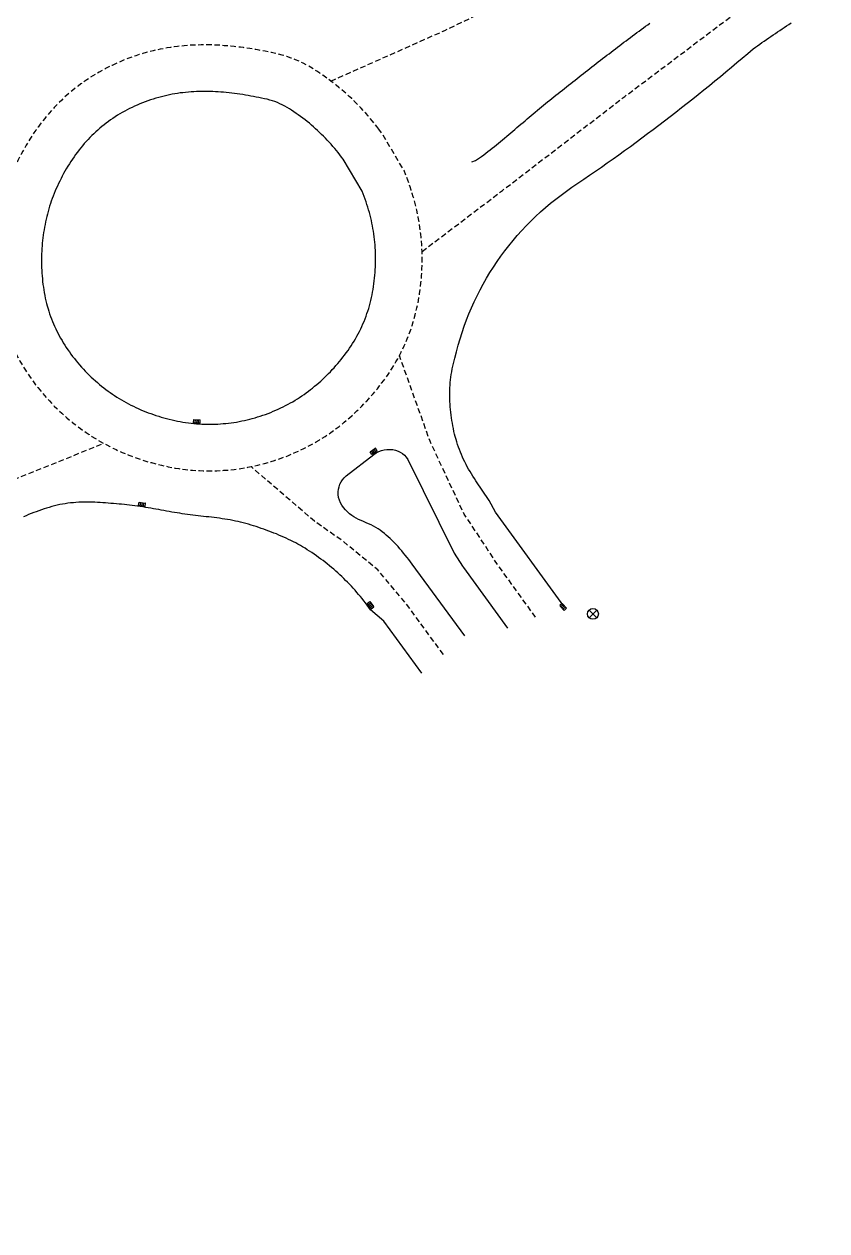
# Model space of a CAD drawing. Header units: millimetres. Extents: x 164999 to 165565, y 157669 to 158000.
# Drawn here: x 165097.7 to 165171.9, y 157673.6 to 157785.1 of the extents above; entities that cross this region are included whole.
import ezdxf

# ---------------------------------------------------------------- set-up
doc = ezdxf.new("R2010")
doc.units = ezdxf.units.MM
doc.linetypes.add('DASHED', pattern=[0.75, 0.5, -0.25])
doc.layers.get('0').update_dxf_attribs({"linetype": 'CONTINUOUS'})
for name, color, linetype in [('W0001', 6, 'DASHED'), ('W0008', 7, 'CONTINUOUS'), ('W0400', 7, 'CONTINUOUS'), ('W0469', 7, 'CONTINUOUS')]:
    doc.layers.add(name, color=color, linetype=linetype)

# ---------------------------------------------------------------- blocks, each defined once
blk = doc.blocks.new('T400')
for p, q in [((-0.15, 0.3), (0.15, 0.3)), ((-0.15, -0.25), (-0.15, 0.3)), ((-0.15, 0.15), (0.15, 0.15)), ((-0.15, 0), (0.15, 0)), ((0.15, 0.3), (0.15, -0.25)), ((-0.15, -0.15), (0.15, -0.15)), ((-0.15, -0.25), (-0.15, -0.3)), ((-0.15, -0.3), (0.15, -0.3)), ((0.15, -0.3), (0.15, -0.25))]:
    blk.add_line(p, q)
blk = doc.blocks.new('T469')
at = {"color": 0, "linetype": 'Continuous', "flags": 128}
for points in [[(-0.35, 0.35), (0.35, -0.35)], [(-0.35, -0.35), (0.35, 0.35)]]:
    blk.add_lwpolyline(points, dxfattribs=at)
at = {"color": 0, "linetype": 'Continuous'}
blk.add_circle((0, 0), 0.5, dxfattribs=at)

msp = doc.modelspace()

# ---------------------------------------------------------------- linework, layer by layer
at = {"layer": 'W0001', "flags": 128}
for points in [[(165126.04, 157779.81), (165136.56, 157784.49), (165162.43, 157796.99), (165197.44, 157816.2), (165227.45, 157833.54), (165258, 157851.09), (165295.99, 157872.54), (165331.01, 157892.64), (165381.92, 157922.93), (165444.11, 157958.41), (165469.32, 157972.84), (165516.18, 158000)], [(165134.46, 157764.07), (165141.89, 157769.71), (165153.2, 157778.4), (165164.37, 157786.81), (165181.96, 157797.25), (165197.93, 157805.88), (165252.3, 157835.85), (165294.35, 157859.44), (165324.67, 157876.64), (165344.36, 157888.18), (165388.68, 157914.9), (165460.56, 157955.54), (165494.76, 157974.88), (165519.33, 157989.47), (165539.04, 157999.76), (165539.61, 158000)], [(165144.95, 157730.29), (165141.57, 157734.97), (165138.35, 157739.81), (165135.2, 157746.54), (165132.37, 157754.46)], [(165000, 157673.62), (165003.17, 157676.27), (165020.86, 157690.16), (165050.11, 157712.41), (165064.04, 157722.69), (165080.58, 157734.2), (165095.41, 157742.48), (165105.06, 157746.35)], [(165136.43, 157726.85), (165133, 157731.53), (165130.37, 157734.66), (165127.11, 157737.35), (165124.52, 157739.16), (165118.67, 157744.2)]]:
    msp.add_lwpolyline(points, dxfattribs=at)
msp.add_lwpolyline([(165130.46, 157775.38), (165130.27, 157775.63), (165130.07, 157775.88), (165129.87, 157776.12), (165129.67, 157776.36), (165129.47, 157776.6), (165129.26, 157776.84), (165129.05, 157777.07), (165128.84, 157777.3), (165128.62, 157777.53), (165128.4, 157777.75), (165128.18, 157777.97), (165127.96, 157778.19), (165127.73, 157778.4), (165127.5, 157778.61), (165127.26, 157778.82), (165127.02, 157779.02), (165126.78, 157779.22), (165126.54, 157779.42), (165126.29, 157779.62), (165126.04, 157779.81), (165125.79, 157780), (165125.54, 157780.18), (165125.29, 157780.36), (165125.03, 157780.54), (165124.75, 157780.72), (165124.46, 157780.9), (165124.15, 157781.09), (165123.83, 157781.27), (165123.49, 157781.45), (165123.14, 157781.62), (165122.76, 157781.78), (165122.37, 157781.94), (165121.96, 157782.08), (165121.53, 157782.21), (165121.14, 157782.31), (165120.81, 157782.38), (165120.54, 157782.44), (165120.26, 157782.5), (165119.98, 157782.56), (165119.69, 157782.61), (165119.41, 157782.66), (165119.12, 157782.72), (165118.84, 157782.76), (165118.55, 157782.81), (165118.26, 157782.85), (165117.97, 157782.9), (165117.68, 157782.93), (165117.38, 157782.97), (165117.09, 157783), (165116.79, 157783.03), (165116.49, 157783.06), (165116.19, 157783.08), (165115.89, 157783.11), (165115.59, 157783.12), (165115.29, 157783.14), (165114.98, 157783.15), (165114.68, 157783.15), (165114.37, 157783.15), (165114.06, 157783.15), (165113.75, 157783.14), (165113.44, 157783.13), (165113.13, 157783.12), (165112.81, 157783.1), (165112.5, 157783.07), (165112.18, 157783.04), (165111.87, 157783.01), (165111.55, 157782.97), (165111.23, 157782.92), (165110.91, 157782.87), (165110.59, 157782.81), (165110.27, 157782.75), (165109.95, 157782.69), (165109.63, 157782.61), (165109.31, 157782.53), (165108.99, 157782.45), (165108.67, 157782.36), (165108.34, 157782.26), (165108.02, 157782.15), (165107.7, 157782.04), (165107.38, 157781.93), (165107.06, 157781.8), (165106.75, 157781.68), (165106.44, 157781.54), (165106.13, 157781.41), (165105.82, 157781.26), (165105.52, 157781.12), (165105.22, 157780.96), (165104.92, 157780.8), (165104.63, 157780.64), (165104.34, 157780.47), (165104.06, 157780.3), (165103.77, 157780.12), (165103.5, 157779.94), (165103.22, 157779.75), (165102.95, 157779.55), (165102.68, 157779.35), (165102.42, 157779.15), (165102.16, 157778.94), (165101.91, 157778.73), (165101.66, 157778.51), (165101.41, 157778.29), (165101.17, 157778.06), (165100.93, 157777.83), (165100.7, 157777.6), (165100.47, 157777.36), (165100.24, 157777.11), (165100.02, 157776.86), (165099.81, 157776.61), (165099.6, 157776.35), (165099.39, 157776.09), (165099.19, 157775.83), (165098.99, 157775.56), (165098.79, 157775.29), (165098.6, 157775.02), (165098.42, 157774.74), (165098.24, 157774.46), (165098.06, 157774.17), (165097.9, 157773.89), (165097.74, 157773.61), (165097.58, 157773.33), (165097.43, 157773.05), (165097.28, 157772.77), (165097.13, 157772.48), (165097, 157772.19), (165096.86, 157771.9), (165096.73, 157771.61), (165096.61, 157771.32), (165096.49, 157771.03), (165096.37, 157770.73), (165096.26, 157770.44), (165096.15, 157770.14), (165096.05, 157769.84), (165095.96, 157769.54), (165095.86, 157769.24), (165095.78, 157768.94), (165095.69, 157768.63), (165095.62, 157768.33), (165095.54, 157768.02), (165095.47, 157767.72), (165095.41, 157767.41), (165095.35, 157767.1), (165095.3, 157766.79), (165095.25, 157766.48), (165095.2, 157766.17), (165095.16, 157765.86), (165095.13, 157765.55), (165095.1, 157765.24), (165095.07, 157764.93), (165095.05, 157764.62), (165095.03, 157764.3), (165095.02, 157763.99), (165095.01, 157763.67), (165095.01, 157763.36), (165095.01, 157763.05), (165095.01, 157762.73), (165095.02, 157762.42), (165095.04, 157762.1), (165095.06, 157761.79), (165095.08, 157761.47), (165095.11, 157761.15), (165095.14, 157760.83), (165095.18, 157760.5), (165095.22, 157760.17), (165095.27, 157759.84), (165095.33, 157759.51), (165095.39, 157759.18), (165095.46, 157758.85), (165095.53, 157758.53), (165095.61, 157758.21), (165095.7, 157757.89), (165095.79, 157757.57), (165095.89, 157757.25), (165095.99, 157756.94), (165096.1, 157756.63), (165096.21, 157756.32), (165096.33, 157756.01), (165096.46, 157755.71), (165096.59, 157755.41), (165096.72, 157755.11), (165096.87, 157754.82), (165097.01, 157754.52), (165097.17, 157754.23), (165097.32, 157753.95), (165097.49, 157753.66), (165097.65, 157753.38), (165097.83, 157753.11), (165098.01, 157752.83), (165098.19, 157752.56), (165098.38, 157752.29), (165098.57, 157752.03), (165098.76, 157751.77), (165098.96, 157751.51), (165099.17, 157751.26), (165099.38, 157751), (165099.59, 157750.76), (165099.81, 157750.51), (165100.03, 157750.27), (165100.25, 157750.03), (165100.48, 157749.8), (165100.71, 157749.57), (165100.94, 157749.35), (165101.18, 157749.13), (165101.42, 157748.91), (165101.66, 157748.7), (165101.91, 157748.49), (165102.16, 157748.29), (165102.41, 157748.09), (165102.66, 157747.9), (165102.92, 157747.71), (165103.18, 157747.52), (165103.44, 157747.34), (165103.7, 157747.16), (165103.97, 157746.99), (165104.24, 157746.82), (165104.51, 157746.66), (165104.79, 157746.5), (165105.06, 157746.35), (165105.34, 157746.2), (165105.62, 157746.05), (165105.91, 157745.91), (165106.19, 157745.77), (165106.48, 157745.64), (165106.77, 157745.51), (165107.06, 157745.39), (165107.36, 157745.27), (165107.65, 157745.16), (165107.95, 157745.05), (165108.25, 157744.94), (165108.55, 157744.84), (165108.85, 157744.75), (165109.15, 157744.65), (165109.46, 157744.57), (165109.77, 157744.48), (165110.08, 157744.4), (165110.39, 157744.33), (165110.7, 157744.26), (165111.02, 157744.19), (165111.34, 157744.13), (165111.66, 157744.07), (165111.98, 157744.02), (165112.3, 157743.98), (165112.62, 157743.94), (165112.94, 157743.9), (165113.26, 157743.87), (165113.59, 157743.85), (165113.91, 157743.83), (165114.23, 157743.82), (165114.55, 157743.81), (165114.87, 157743.81), (165115.19, 157743.81), (165115.51, 157743.82), (165115.83, 157743.84), (165116.15, 157743.86), (165116.46, 157743.88), (165116.78, 157743.91), (165117.1, 157743.95), (165117.42, 157743.99), (165117.73, 157744.03), (165118.05, 157744.09), (165118.36, 157744.14), (165118.67, 157744.2), (165118.99, 157744.27), (165119.3, 157744.34), (165119.61, 157744.42), (165119.92, 157744.5), (165120.23, 157744.59), (165120.53, 157744.68), (165120.84, 157744.78), (165121.14, 157744.88), (165121.45, 157744.99), (165121.75, 157745.1), (165122.06, 157745.21), (165122.36, 157745.34), (165122.66, 157745.47), (165122.96, 157745.6), (165123.26, 157745.74), (165123.55, 157745.88), (165123.84, 157746.02), (165124.12, 157746.18), (165124.4, 157746.33), (165124.68, 157746.49), (165124.96, 157746.65), (165125.23, 157746.82), (165125.5, 157746.99), (165125.76, 157747.17), (165126.02, 157747.35), (165126.28, 157747.53), (165126.54, 157747.72), (165126.79, 157747.91), (165127.03, 157748.11), (165127.28, 157748.3), (165127.52, 157748.51), (165127.76, 157748.71), (165127.99, 157748.92), (165128.22, 157749.13), (165128.45, 157749.34), (165128.67, 157749.56), (165128.89, 157749.78), (165129.1, 157750.01), (165129.32, 157750.23), (165129.53, 157750.46), (165129.73, 157750.69), (165129.94, 157750.93), (165130.13, 157751.16), (165130.33, 157751.4), (165130.52, 157751.65), (165130.72, 157751.9), (165130.92, 157752.16), (165131.12, 157752.44), (165131.32, 157752.72), (165131.51, 157753), (165131.69, 157753.29), (165131.87, 157753.58), (165132.04, 157753.87), (165132.21, 157754.16), (165132.37, 157754.46), (165132.52, 157754.76), (165132.67, 157755.06), (165132.81, 157755.37), (165132.95, 157755.68), (165133.08, 157755.99), (165133.2, 157756.3), (165133.32, 157756.61), (165133.44, 157756.93), (165133.54, 157757.25), (165133.64, 157757.57), (165133.74, 157757.89), (165133.83, 157758.21), (165133.91, 157758.54), (165133.99, 157758.87), (165134.06, 157759.2), (165134.12, 157759.53), (165134.18, 157759.86), (165134.23, 157760.19), (165134.28, 157760.52), (165134.32, 157760.85), (165134.36, 157761.17), (165134.39, 157761.49), (165134.41, 157761.81), (165134.43, 157762.14), (165134.45, 157762.46), (165134.46, 157762.78), (165134.47, 157763.1), (165134.47, 157763.42), (165134.47, 157763.74), (165134.46, 157764.07), (165134.45, 157764.39), (165134.43, 157764.71), (165134.4, 157765.03), (165134.38, 157765.35), (165134.34, 157765.66), (165134.3, 157765.98), (165134.26, 157766.3), (165134.21, 157766.62), (165134.16, 157766.93), (165134.1, 157767.25), (165134.04, 157767.56), (165133.97, 157767.88), (165133.9, 157768.19), (165133.82, 157768.5), (165133.74, 157768.81), (165133.65, 157769.12), (165133.56, 157769.43), (165133.46, 157769.74), (165133.36, 157770.04), (165133.26, 157770.35), (165133.15, 157770.65), (165133.03, 157770.96), (165132.8, 157771.54), (165130.76, 157774.98)], close=True, dxfattribs=at)
at = {"layer": 'W0008', "flags": 128}
msp.add_lwpolyline([(165147.55, 157731.31), (165141.26, 157740), (165140.66, 157741.08), (165139.44, 157742.89), (165139.3, 157743.1), (165139.16, 157743.31), (165139.02, 157743.53), (165138.89, 157743.74), (165138.76, 157743.96), (165138.64, 157744.18), (165138.52, 157744.4), (165138.41, 157744.63), (165138.3, 157744.85), (165138.2, 157745.08), (165138.1, 157745.31), (165138, 157745.54), (165137.91, 157745.77), (165137.83, 157746.01), (165137.74, 157746.24), (165137.67, 157746.48), (165137.6, 157746.72), (165137.53, 157746.97), (165137.46, 157747.21), (165137.41, 157747.46), (165137.35, 157747.71), (165137.3, 157747.96), (165137.26, 157748.21), (165137.22, 157748.46), (165137.18, 157748.71), (165137.14, 157748.96), (165137.11, 157749.22), (165137.09, 157749.47), (165137.06, 157749.72), (165137.05, 157749.97), (165137.03, 157750.22), (165137.02, 157750.47), (165137.02, 157750.72), (165137.02, 157750.97), (165137.02, 157751.22), (165137.03, 157751.47), (165137.05, 157751.72), (165137.07, 157751.97), (165137.09, 157752.22), (165137.12, 157752.47), (165137.16, 157752.72), (165137.2, 157752.97), (165137.25, 157753.22), (165137.3, 157753.47), (165137.36, 157753.72), (165137.42, 157753.96), (165137.5, 157754.21, -0.191315), (165148.31, 157770, 0.03017), (165165.04, 157782.8), (165165.25, 157782.94), (165165.45, 157783.08), (165165.66, 157783.22), (165165.86, 157783.36), (165166.07, 157783.51), (165166.27, 157783.65), (165166.48, 157783.79), (165166.68, 157783.93), (165166.89, 157784.07), (165167.1, 157784.21), (165167.3, 157784.35), (165167.51, 157784.49), (165167.72, 157784.63), (165167.92, 157784.77), (165168.13, 157784.91), (165168.34, 157785.04), (165168.55, 157785.18)], format="xyb", dxfattribs=at)
for points in [[(165139.07, 157772.34), (165139.4, 157772.48), (165139.59, 157772.59), (165139.76, 157772.72), (165139.96, 157772.86), (165140.16, 157773.01), (165140.36, 157773.16), (165140.55, 157773.31), (165140.75, 157773.46), (165140.94, 157773.62), (165141.14, 157773.77), (165141.33, 157773.92), (165141.52, 157774.08), (165141.71, 157774.24), (165141.9, 157774.39), (165142.09, 157774.55), (165142.28, 157774.71), (165142.47, 157774.87), (165142.66, 157775.03), (165142.85, 157775.19), (165143.04, 157775.35), (165143.23, 157775.51), (165143.41, 157775.67), (165143.6, 157775.83), (165143.79, 157775.99), (165143.98, 157776.15), (165144.16, 157776.31), (165144.35, 157776.47), (165144.54, 157776.63), (165144.73, 157776.79), (165144.92, 157776.95), (165145.11, 157777.11), (165145.3, 157777.27), (165145.49, 157777.43), (165145.68, 157777.58), (165145.87, 157777.74), (165146.06, 157777.9), (165146.25, 157778.05), (165146.44, 157778.21), (165146.64, 157778.36), (165146.83, 157778.51), (165147.03, 157778.67), (165147.22, 157778.82), (165147.42, 157778.98), (165147.61, 157779.13), (165147.81, 157779.28), (165148, 157779.44), (165148.2, 157779.59), (165148.39, 157779.75), (165148.59, 157779.9), (165148.78, 157780.05), (165148.98, 157780.21), (165149.17, 157780.36), (165149.37, 157780.51), (165149.57, 157780.67), (165149.76, 157780.82), (165149.96, 157780.97), (165150.15, 157781.13), (165150.35, 157781.28), (165150.55, 157781.43), (165150.74, 157781.58), (165150.94, 157781.73), (165151.14, 157781.89), (165151.33, 157782.04), (165151.53, 157782.19), (165151.73, 157782.34), (165151.93, 157782.49), (165152.12, 157782.64), (165152.32, 157782.79), (165152.52, 157782.94), (165152.72, 157783.09), (165152.92, 157783.24), (165153.11, 157783.39), (165153.31, 157783.54), (165153.51, 157783.69), (165153.71, 157783.84), (165153.91, 157783.99), (165154.11, 157784.14), (165154.31, 157784.29), (165154.51, 157784.43), (165154.71, 157784.58), (165154.91, 157784.73), (165155.11, 157784.88), (165155.31, 157785.02), (165155.51, 157785.17)], [(165138.41, 157728.58), (165133.55, 157735.19), (165133.39, 157735.4), (165133.24, 157735.61), (165133.08, 157735.82), (165132.91, 157736.02), (165132.75, 157736.22), (165132.58, 157736.42), (165132.41, 157736.61), (165132.24, 157736.81), (165132.06, 157737), (165131.88, 157737.18), (165131.7, 157737.37), (165131.51, 157737.55), (165131.34, 157737.72), (165131.16, 157737.88), (165130.98, 157738.03), (165130.79, 157738.18), (165130.6, 157738.32), (165130.4, 157738.46), (165130.19, 157738.59), (165129.97, 157738.71), (165129.75, 157738.82), (165129.52, 157738.92), (165129.29, 157739.02), (165129.06, 157739.12), (165128.83, 157739.22), (165128.6, 157739.32), (165128.38, 157739.43), (165128.17, 157739.56), (165127.96, 157739.69), (165127.76, 157739.85), (165127.57, 157740.02), (165127.38, 157740.22), (165127.21, 157740.42), (165127.06, 157740.63), (165126.92, 157740.85), (165126.82, 157741.09), (165126.75, 157741.34), (165126.71, 157741.62), (165126.71, 157741.87), (165126.74, 157742.12), (165126.79, 157742.35), (165126.87, 157742.58), (165126.98, 157742.79), (165127.11, 157742.99), (165127.26, 157743.18), (165127.45, 157743.36), (165130.01, 157745.31), (165130.23, 157745.47), (165130.47, 157745.6), (165130.71, 157745.69), (165130.96, 157745.76), (165131.22, 157745.79), (165131.49, 157745.79), (165131.76, 157745.77), (165132.01, 157745.71), (165132.24, 157745.63), (165132.45, 157745.53), (165132.65, 157745.4), (165132.83, 157745.25), (165132.99, 157745.07), (165133.14, 157744.87), (165137.43, 157736.22), (165138.2, 157735.02), (165138.3, 157734.9), (165142.34, 157729.28)], [(165134.45, 157725.12), (165130.94, 157729.93), (165129.69, 157730.99), (165129.54, 157731.2), (165129.39, 157731.4), (165129.24, 157731.61), (165129.08, 157731.81), (165128.92, 157732.01), (165128.76, 157732.2), (165128.6, 157732.4), (165128.44, 157732.59), (165128.27, 157732.78), (165128.1, 157732.97), (165127.93, 157733.15), (165127.76, 157733.34), (165127.58, 157733.52), (165127.4, 157733.7), (165127.22, 157733.87), (165127.04, 157734.05), (165126.86, 157734.22), (165126.67, 157734.39), (165126.49, 157734.56), (165126.3, 157734.72), (165126.1, 157734.89), (165125.91, 157735.05), (165125.71, 157735.21), (165125.51, 157735.37), (165125.31, 157735.52), (165125.11, 157735.67), (165124.9, 157735.82), (165124.7, 157735.97), (165124.49, 157736.12), (165124.28, 157736.26), (165124.07, 157736.4), (165123.86, 157736.53), (165123.65, 157736.66), (165123.43, 157736.79), (165123.22, 157736.91), (165123, 157737.03), (165122.79, 157737.15), (165122.57, 157737.26), (165122.35, 157737.37), (165122.12, 157737.48), (165121.9, 157737.58), (165121.68, 157737.69), (165121.45, 157737.79), (165121.22, 157737.88), (165121, 157737.98), (165120.77, 157738.07), (165120.54, 157738.16), (165120.31, 157738.25), (165120.07, 157738.34), (165119.84, 157738.42), (165119.61, 157738.5), (165119.37, 157738.58), (165119.14, 157738.66), (165118.9, 157738.74), (165118.66, 157738.81), (165118.43, 157738.88), (165118.19, 157738.95), (165117.95, 157739.02), (165117.7, 157739.08), (165117.46, 157739.13), (165117.22, 157739.18), (165116.98, 157739.23), (165116.73, 157739.28), (165116.49, 157739.32), (165116.25, 157739.36), (165116, 157739.39), (165115.76, 157739.43), (165115.51, 157739.46), (165115.26, 157739.49), (165115.02, 157739.52), (165114.77, 157739.55), (165114.53, 157739.58), (165114.28, 157739.6), (165114.03, 157739.63), (165113.79, 157739.66), (165113.54, 157739.69), (165113.3, 157739.72), (165113.05, 157739.75), (165112.8, 157739.78), (165112.56, 157739.82), (165112.31, 157739.85), (165112.07, 157739.89), (165111.83, 157739.93), (165111.58, 157739.97), (165111.34, 157740.01), (165111.1, 157740.06), (165110.86, 157740.1), (165110.61, 157740.14), (165110.37, 157740.19), (165110.13, 157740.23), (165109.88, 157740.27), (165109.64, 157740.31), (165109.4, 157740.36), (165109.16, 157740.4), (165108.91, 157740.44), (165108.67, 157740.48), (165108.43, 157740.51), (165108.18, 157740.55), (165107.94, 157740.58), (165107.69, 157740.62), (165107.45, 157740.65), (165107.2, 157740.68), (165106.96, 157740.7), (165106.71, 157740.73), (165106.47, 157740.75), (165106.22, 157740.77), (165105.97, 157740.79), (165105.72, 157740.81), (165105.47, 157740.83), (165105.22, 157740.85), (165104.98, 157740.86), (165104.73, 157740.88), (165104.48, 157740.9), (165104.23, 157740.91), (165103.98, 157740.92), (165103.74, 157740.92), (165103.49, 157740.93), (165103.24, 157740.92), (165102.99, 157740.92), (165102.74, 157740.91), (165102.49, 157740.89), (165102.25, 157740.87), (165102, 157740.85), (165101.75, 157740.82), (165101.5, 157740.78), (165101.25, 157740.73), (165101, 157740.69), (165100.75, 157740.63), (165100.51, 157740.57), (165100.26, 157740.51), (165100.02, 157740.44), (165099.78, 157740.37), (165099.54, 157740.29), (165099.3, 157740.21), (165099.06, 157740.13), (165098.82, 157740.04), (165098.59, 157739.95), (165098.35, 157739.86), (165098.12, 157739.77), (165097.88, 157739.67), (165097.65, 157739.57)]]:
    msp.add_lwpolyline(points, dxfattribs=at)
msp.add_lwpolyline([(165127.02, 157772.79), (165126.87, 157773), (165126.71, 157773.2), (165126.55, 157773.4), (165126.39, 157773.59), (165126.22, 157773.78), (165126.05, 157773.98), (165125.88, 157774.16), (165125.71, 157774.35), (165125.54, 157774.53), (165125.36, 157774.71), (165125.18, 157774.89), (165125, 157775.07), (165124.81, 157775.24), (165124.62, 157775.41), (165124.43, 157775.58), (165124.24, 157775.74), (165124.05, 157775.91), (165123.85, 157776.07), (165123.65, 157776.23), (165123.45, 157776.38), (165123.24, 157776.53), (165123.03, 157776.68), (165122.83, 157776.83), (165122.62, 157776.97), (165122.41, 157777.11), (165122.2, 157777.24), (165121.99, 157777.37), (165121.77, 157777.49), (165121.55, 157777.61), (165121.33, 157777.72), (165121.1, 157777.82), (165120.87, 157777.91), (165120.64, 157777.99), (165120.39, 157778.06), (165120.15, 157778.13), (165119.9, 157778.18), (165119.64, 157778.24), (165119.39, 157778.29), (165119.14, 157778.34), (165118.89, 157778.39), (165118.64, 157778.43), (165118.39, 157778.48), (165118.14, 157778.52), (165117.89, 157778.56), (165117.63, 157778.6), (165117.38, 157778.64), (165117.13, 157778.67), (165116.88, 157778.7), (165116.63, 157778.73), (165116.38, 157778.75), (165116.13, 157778.78), (165115.88, 157778.8), (165115.63, 157778.81), (165115.38, 157778.83), (165115.13, 157778.84), (165114.87, 157778.85), (165114.62, 157778.85), (165114.37, 157778.85), (165114.12, 157778.85), (165113.87, 157778.85), (165113.62, 157778.84), (165113.37, 157778.82), (165113.12, 157778.81), (165112.87, 157778.79), (165112.62, 157778.76), (165112.37, 157778.74), (165112.12, 157778.71), (165111.87, 157778.67), (165111.62, 157778.63), (165111.37, 157778.59), (165111.13, 157778.54), (165110.88, 157778.49), (165110.63, 157778.43), (165110.38, 157778.37), (165110.13, 157778.3), (165109.88, 157778.23), (165109.63, 157778.15), (165109.38, 157778.07), (165109.13, 157777.99), (165108.88, 157777.9), (165108.64, 157777.8), (165108.39, 157777.7), (165108.15, 157777.6), (165107.91, 157777.49), (165107.68, 157777.38), (165107.44, 157777.27), (165107.21, 157777.15), (165106.99, 157777.03), (165106.76, 157776.91), (165106.54, 157776.78), (165106.33, 157776.65), (165106.11, 157776.51), (165105.9, 157776.37), (165105.69, 157776.23), (165105.49, 157776.08), (165105.29, 157775.93), (165105.09, 157775.78), (165104.89, 157775.62), (165104.7, 157775.46), (165104.51, 157775.29), (165104.32, 157775.12), (165104.14, 157774.95), (165103.96, 157774.78), (165103.78, 157774.6), (165103.61, 157774.41), (165103.43, 157774.23), (165103.26, 157774.04), (165103.1, 157773.84), (165102.94, 157773.65), (165102.78, 157773.45), (165102.62, 157773.24), (165102.46, 157773.03), (165102.31, 157772.82), (165102.17, 157772.61), (165102.02, 157772.39), (165101.88, 157772.17), (165101.74, 157771.94), (165101.6, 157771.72), (165101.47, 157771.49), (165101.35, 157771.26), (165101.23, 157771.04), (165101.11, 157770.81), (165100.99, 157770.58), (165100.88, 157770.35), (165100.78, 157770.12), (165100.67, 157769.89), (165100.57, 157769.66), (165100.48, 157769.43), (165100.39, 157769.19), (165100.3, 157768.96), (165100.21, 157768.72), (165100.13, 157768.49), (165100.06, 157768.25), (165099.99, 157768.01), (165099.92, 157767.77), (165099.85, 157767.53), (165099.79, 157767.29), (165099.73, 157767.05), (165099.68, 157766.81), (165099.63, 157766.57), (165099.58, 157766.33), (165099.54, 157766.08), (165099.5, 157765.84), (165099.46, 157765.59), (165099.43, 157765.34), (165099.4, 157765.1), (165099.38, 157764.85), (165099.36, 157764.6), (165099.34, 157764.35), (165099.33, 157764.1), (165099.32, 157763.85), (165099.31, 157763.6), (165099.31, 157763.34), (165099.31, 157763.09), (165099.31, 157762.84), (165099.32, 157762.58), (165099.33, 157762.32), (165099.35, 157762.07), (165099.37, 157761.81), (165099.39, 157761.55), (165099.41, 157761.29), (165099.44, 157761.03), (165099.48, 157760.78), (165099.52, 157760.52), (165099.56, 157760.27), (165099.61, 157760.02), (165099.66, 157759.77), (165099.72, 157759.52), (165099.78, 157759.28), (165099.84, 157759.04), (165099.91, 157758.79), (165099.98, 157758.56), (165100.06, 157758.32), (165100.14, 157758.08), (165100.23, 157757.85), (165100.32, 157757.62), (165100.42, 157757.39), (165100.51, 157757.16), (165100.62, 157756.94), (165100.72, 157756.71), (165100.84, 157756.49), (165100.95, 157756.27), (165101.07, 157756.06), (165101.2, 157755.84), (165101.32, 157755.63), (165101.46, 157755.41), (165101.59, 157755.2), (165101.73, 157754.99), (165101.88, 157754.79), (165102.03, 157754.58), (165102.18, 157754.38), (165102.34, 157754.18), (165102.5, 157753.98), (165102.66, 157753.78), (165102.83, 157753.59), (165103, 157753.39), (165103.18, 157753.2), (165103.35, 157753.01), (165103.53, 157752.83), (165103.72, 157752.65), (165103.9, 157752.47), (165104.09, 157752.3), (165104.28, 157752.13), (165104.47, 157751.96), (165104.66, 157751.8), (165104.85, 157751.64), (165105.05, 157751.48), (165105.25, 157751.33), (165105.45, 157751.18), (165105.65, 157751.04), (165105.86, 157750.9), (165106.06, 157750.76), (165106.27, 157750.62), (165106.48, 157750.49), (165106.7, 157750.36), (165106.91, 157750.24), (165107.13, 157750.12), (165107.35, 157750), (165107.57, 157749.89), (165107.79, 157749.78), (165108.01, 157749.67), (165108.24, 157749.56), (165108.47, 157749.46), (165108.7, 157749.37), (165108.93, 157749.27), (165109.17, 157749.18), (165109.4, 157749.1), (165109.64, 157749.01), (165109.88, 157748.93), (165110.13, 157748.85), (165110.37, 157748.78), (165110.62, 157748.71), (165110.86, 157748.64), (165111.11, 157748.58), (165111.37, 157748.52), (165111.62, 157748.46), (165111.87, 157748.41), (165112.12, 157748.36), (165112.37, 157748.32), (165112.62, 157748.28), (165112.87, 157748.24), (165113.12, 157748.21), (165113.37, 157748.18), (165113.62, 157748.16), (165113.87, 157748.14), (165114.12, 157748.13), (165114.36, 157748.12), (165114.61, 157748.11), (165114.86, 157748.11), (165115.11, 157748.11), (165115.35, 157748.12), (165115.6, 157748.13), (165115.85, 157748.15), (165116.09, 157748.17), (165116.34, 157748.19), (165116.58, 157748.22), (165116.83, 157748.25), (165117.07, 157748.28), (165117.32, 157748.32), (165117.56, 157748.37), (165117.81, 157748.42), (165118.05, 157748.47), (165118.3, 157748.52), (165118.54, 157748.58), (165118.78, 157748.65), (165119.03, 157748.72), (165119.27, 157748.79), (165119.51, 157748.87), (165119.75, 157748.95), (165119.99, 157749.03), (165120.24, 157749.12), (165120.48, 157749.21), (165120.71, 157749.31), (165120.95, 157749.41), (165121.18, 157749.51), (165121.41, 157749.62), (165121.63, 157749.73), (165121.86, 157749.84), (165122.08, 157749.96), (165122.3, 157750.08), (165122.51, 157750.2), (165122.73, 157750.33), (165122.94, 157750.46), (165123.15, 157750.6), (165123.35, 157750.73), (165123.56, 157750.87), (165123.76, 157751.02), (165123.96, 157751.16), (165124.15, 157751.31), (165124.35, 157751.46), (165124.54, 157751.62), (165124.73, 157751.78), (165124.92, 157751.94), (165125.1, 157752.11), (165125.28, 157752.27), (165125.46, 157752.44), (165125.64, 157752.62), (165125.82, 157752.79), (165125.99, 157752.97), (165126.16, 157753.16), (165126.33, 157753.34), (165126.5, 157753.53), (165126.67, 157753.72), (165126.83, 157753.91), (165126.99, 157754.11), (165127.15, 157754.31), (165127.3, 157754.51), (165127.46, 157754.72), (165127.62, 157754.93), (165127.77, 157755.15), (165127.91, 157755.36), (165128.05, 157755.58), (165128.18, 157755.8), (165128.32, 157756.02), (165128.44, 157756.24), (165128.56, 157756.47), (165128.68, 157756.69), (165128.79, 157756.92), (165128.9, 157757.15), (165129, 157757.38), (165129.1, 157757.62), (165129.2, 157757.86), (165129.29, 157758.09), (165129.37, 157758.33), (165129.45, 157758.57), (165129.53, 157758.82), (165129.6, 157759.06), (165129.67, 157759.31), (165129.73, 157759.56), (165129.79, 157759.81), (165129.84, 157760.06), (165129.89, 157760.32), (165129.94, 157760.57), (165129.98, 157760.83), (165130.02, 157761.09), (165130.05, 157761.35), (165130.08, 157761.61), (165130.1, 157761.87), (165130.12, 157762.13), (165130.14, 157762.38), (165130.15, 157762.64), (165130.16, 157762.9), (165130.17, 157763.15), (165130.17, 157763.41), (165130.17, 157763.67), (165130.16, 157763.92), (165130.15, 157764.17), (165130.14, 157764.43), (165130.12, 157764.68), (165130.1, 157764.93), (165130.07, 157765.19), (165130.04, 157765.44), (165130, 157765.69), (165129.97, 157765.94), (165129.92, 157766.19), (165129.88, 157766.44), (165129.83, 157766.69), (165129.78, 157766.94), (165129.72, 157767.19), (165129.66, 157767.43), (165129.59, 157767.68), (165129.52, 157767.93), (165129.45, 157768.17), (165129.37, 157768.42), (165129.29, 157768.66), (165129.21, 157768.91), (165129.12, 157769.15), (165129.02, 157769.4), (165128.93, 157769.64), (165127.18, 157772.59)], close=True, dxfattribs=at)

# ---------------------------------------------------------------- block references
at = {"layer": 'W0400'}
for p, rotation in [((165113.66, 157748.38), 85.76767187489749), ((165129.99, 157745.61), 125.3641679444568), ((165108.6, 157740.72), 81.18473703462432), ((165129.7, 157731.41), 36.42464076119923), ((165147.49, 157731.24), 222.3208038529382)]:
    msp.add_blockref('T400', p, dxfattribs=dict(at, rotation=rotation))
at = {"layer": 'W0469'}
msp.add_blockref('T469', (165150.25, 157730.6), dxfattribs=at)

doc.saveas('drawing.dxf')
